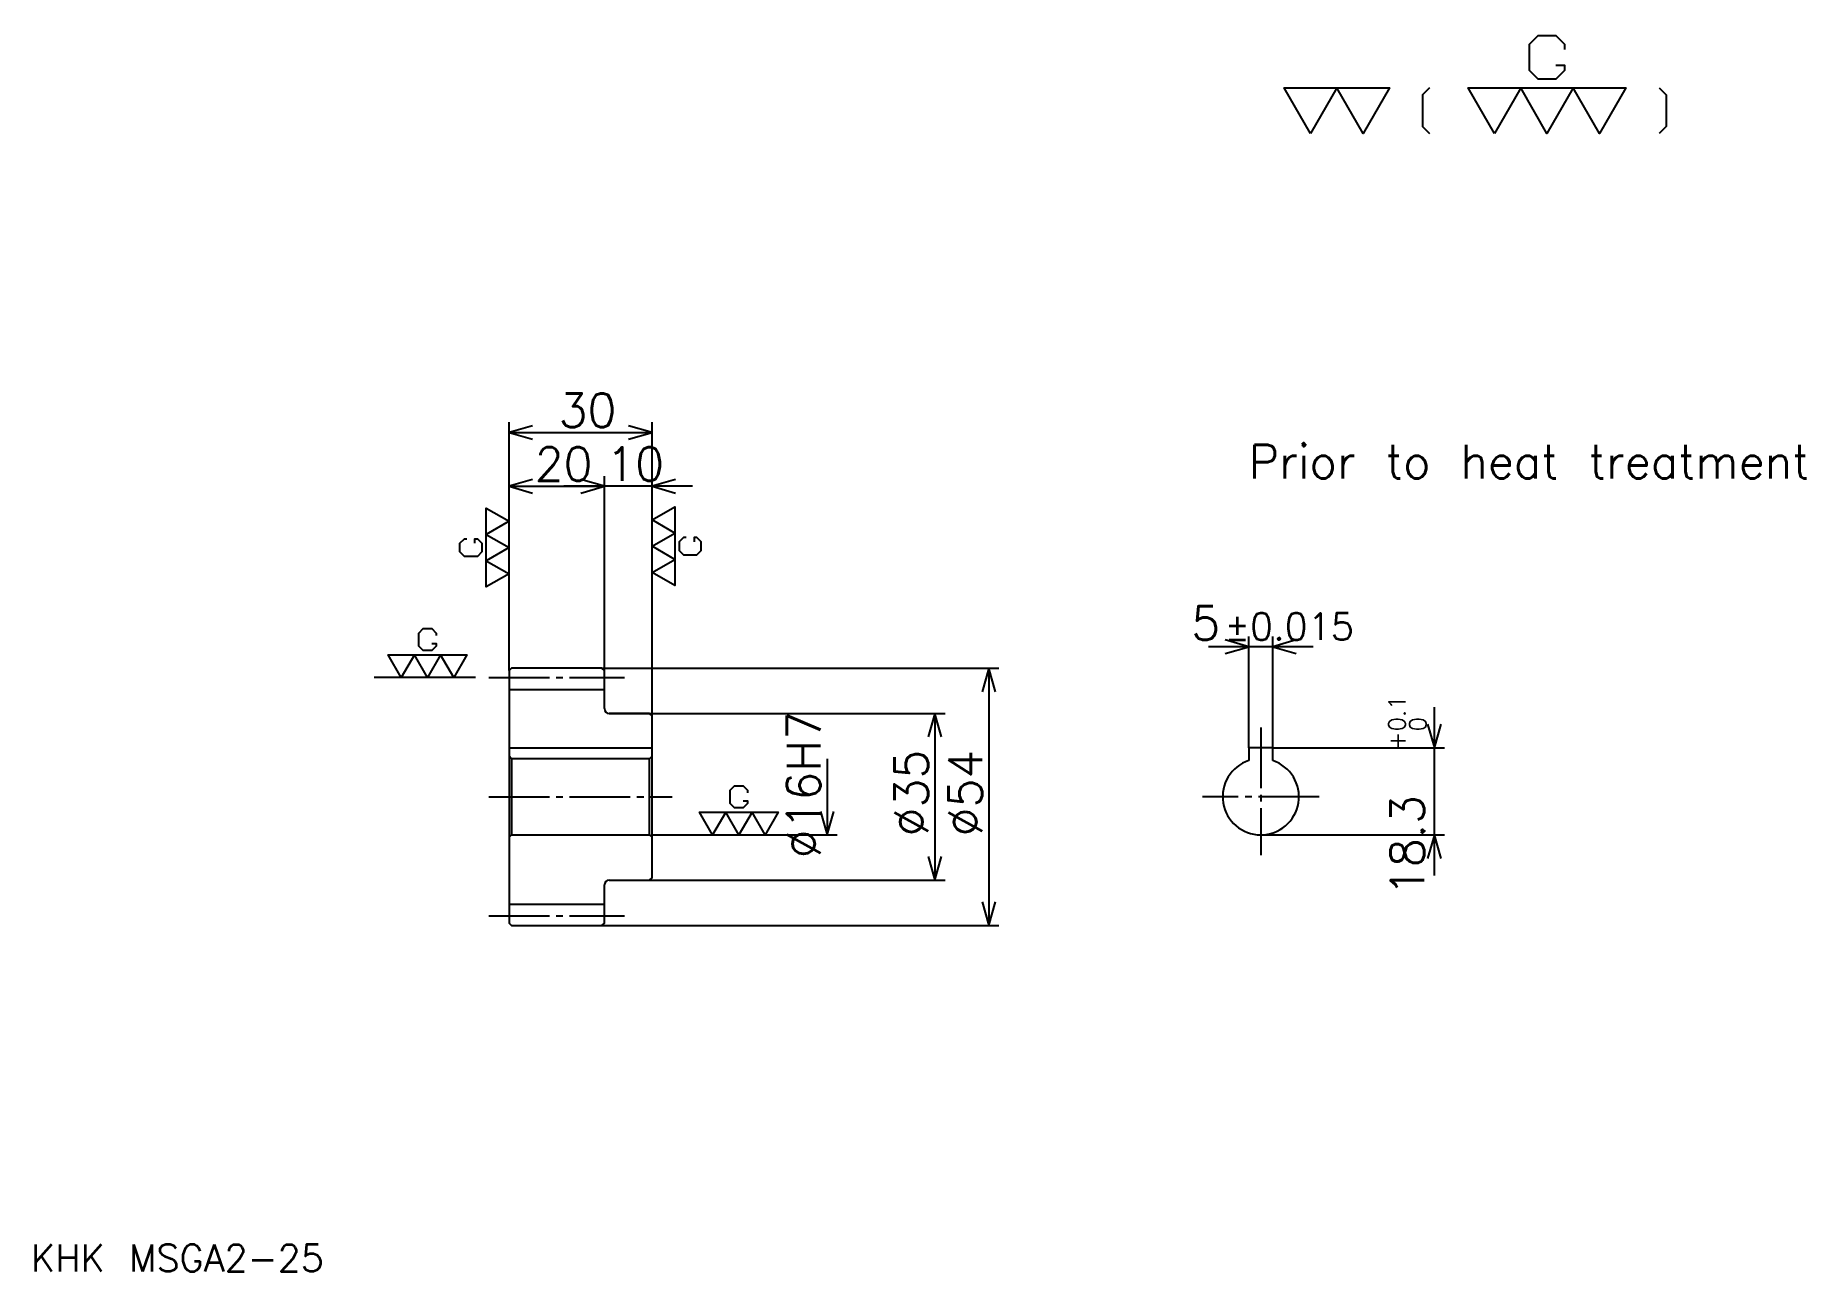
# Model space of a CAD drawing. Extents: x 15 to 387, y 16 to 275.
import ezdxf

# ---------------------------------------------------------------- set-up
doc = ezdxf.new("R2010")
doc.units = 0
doc.linetypes.add('DASHDOT', pattern=[16.95652, 12.717391, -1.413043, 1.413043, -1.413043])
doc.layers.get('0').update_dxf_attribs({"linetype": 'CONTINUOUS'})
doc.layers.add('DASHDOT', color=6, linetype='DASHDOT')
doc.styles.add('KANJI', font='TXT', dxfattribs={"bigfont": 'BIGFONT'})

msp = doc.modelspace()

# ---------------------------------------------------------------- linework, layer by layer
at = {"color": 5}
for p, q in [((114.456528, 142.163055), (114.456528, 193.739136)), ((144.456528, 142.163055), (144.456528, 193.739136)), ((114.456528, 191.619568), (144.456528, 191.619568)), ((134.456528, 142.163055), (134.456528, 182.434784)), ((114.456528, 180.315216), (134.456528, 180.315216)), ((152.934784, 180.315216), (125.978264, 180.315216)), ((269.67392, 125.463051), (269.67392, 148.778259)), ((274.67392, 125.463051), (274.67392, 148.778259)), ((283.152161, 146.658691), (261.195679, 146.658691)), ((114.456528, 141.663055), (114.456528, 142.163055)), ((133.956528, 142.163055), (144.456528, 142.163055)), ((134.456528, 141.663055), (134.456528, 142.163055)), ((144.456528, 142.163055), (217.228271, 142.163055)), ((144.456528, 132.163055), (144.456528, 142.163055)), ((215.108704, 142.163055), (215.108704, 88.163048)), ((308.586975, 98.684784), (308.586975, 133.941315)), ((135.456528, 132.663055), (144.456528, 132.663055)), ((144.456528, 132.663055), (205.92392, 132.663055)), ((203.804352, 132.663055), (203.804352, 97.663048)), ((181.195663, 123.163048), (181.195663, 107.163048)), ((274.67392, 125.463051), (310.706543, 125.463051)), ((144.456528, 107.163048), (183.315231, 107.163048)), ((272.17392, 107.163048), (310.706543, 107.163048)), ((135.456528, 97.663048), (144.456528, 97.663048)), ((144.456528, 97.663048), (205.92392, 97.663048)), ((133.956528, 88.163048), (144.456528, 88.163048)), ((144.456528, 88.163048), (217.228271, 88.163048))]:
    msp.add_line(p, q, dxfattribs=at)
at = {"color": 7}
msp.add_line((107.391312, 140.163055), (86.195656, 140.163055), dxfattribs=at)
at = {"color": 4}
for p, q in [((114.456528, 137.663055), (134.456528, 137.663055)), ((114.456528, 125.463051), (144.456528, 125.463051)), ((114.956528, 123.163048), (114.956528, 107.163048)), ((143.956528, 123.163048), (144.456528, 123.663048)), ((143.956528, 107.163048), (144.456528, 106.663048)), ((114.456528, 92.663048), (134.456528, 92.663048))]:
    msp.add_line(p, q, dxfattribs=at)
at = {"color": 7}
for points in [[(334.043488, 268.676086), (335.880432, 268.676086), (335.880432, 267.573914), (334.043488, 265.736969), (330.369568, 265.736969), (328.532623, 267.573914), (328.532623, 273.084778), (330.369568, 274.921753), (334.043488, 274.921753), (335.880432, 273.084778), (335.880432, 271.982605)], [(282.608704, 254.347824), (277.097839, 263.899994), (299.141296, 263.899994), (293.630432, 254.347824), (288.119568, 263.899994), (282.608704, 254.347824)], [(307.591309, 263.899994), (306.121735, 262.43042), (306.121735, 255.817383), (307.591309, 254.347824)], [(321.184784, 254.347824), (315.67392, 263.899994), (348.739136, 263.899994), (343.228271, 254.347824), (337.717407, 263.899994), (332.206543, 254.347824), (326.695648, 263.899994), (321.184784, 254.347824)], [(355.719574, 263.899994), (357.189148, 262.43042), (357.189148, 255.817383), (355.719574, 254.347824)], [(114.456528, 161.945648), (109.680443, 159.190216), (109.680443, 175.722839), (114.456528, 172.967392), (109.680443, 170.21196), (114.456528, 167.456528), (109.680443, 164.701096), (114.456528, 161.945648)], [(144.456528, 173.25), (149.23262, 176.005432), (149.23262, 159.472824), (144.456528, 162.228271), (149.23262, 164.983704), (144.456528, 167.739136), (149.23262, 170.494568), (144.456528, 173.25)], [(107.292397, 168.375), (107.292397, 169.293488), (107.843483, 169.293488), (108.761963, 168.375), (108.761963, 166.538055), (107.843483, 165.619568), (105.088051, 165.619568), (104.169571, 166.538055), (104.169571, 168.375), (105.088051, 169.293488), (105.639137, 169.293488)], [(151.620667, 169.576096), (151.06958, 169.576096), (150.151093, 168.657608), (150.151093, 166.820648), (151.06958, 165.902176), (153.825012, 165.902176), (154.743484, 166.820648), (154.743484, 168.657608), (153.825012, 169.576096), (153.273926, 169.576096), (153.273926, 168.657608)], [(98.277176, 147.327179), (99.195656, 147.327179), (99.195656, 146.776093), (98.277176, 145.857605), (96.440224, 145.857605), (95.521744, 146.776093), (95.521744, 149.531525), (96.440224, 150.450012), (98.277176, 150.450012), (99.195656, 149.531525), (99.195656, 148.980438)], [(91.847832, 140.163055), (89.0924, 144.939133), (105.625008, 144.939133), (102.869568, 140.163055), (100.114136, 144.939133), (97.358704, 140.163055), (94.603264, 144.939133), (91.847832, 140.163055)], [(163.603271, 114.327179), (164.521744, 114.327179), (164.521744, 113.776093), (163.603271, 112.857613), (161.766312, 112.857613), (160.847839, 113.776093), (160.847839, 116.531525), (161.766312, 117.450005), (163.603271, 117.450005), (164.521744, 116.531525), (164.521744, 115.980438)], [(157.17392, 107.163048), (154.418488, 111.939133), (170.951096, 111.939133), (168.195663, 107.163048), (165.440216, 111.939133), (162.684784, 107.163048), (159.929352, 111.939133), (157.17392, 107.163048)]]:
    msp.add_lwpolyline(points, dxfattribs=at)
at = {"color": 5}
for points in [[(119.402176, 193.032608), (114.456528, 191.619568), (119.402176, 190.206528)], [(139.51088, 190.206528), (144.456528, 191.619568), (139.51088, 193.032608)], [(119.402176, 181.728271), (114.456528, 180.315216), (119.402176, 178.902176)], [(129.51088, 178.902176), (134.456528, 180.315216), (129.51088, 181.728271)], [(129.51088, 178.902176), (134.456528, 180.315216), (129.51088, 181.728271)], [(149.402176, 181.728271), (144.456528, 180.315216), (149.402176, 178.902176)], [(264.728271, 145.245651), (269.67392, 146.658691), (264.728271, 148.071747)], [(279.619568, 148.071747), (274.67392, 146.658691), (279.619568, 145.245651)], [(216.521744, 137.217392), (215.108704, 142.163055), (213.695663, 137.217392)], [(205.217392, 127.717392), (203.804352, 132.663055), (202.391312, 127.717392)], [(307.17392, 130.408707), (308.586975, 125.463051), (310, 130.408707)], [(179.782623, 112.108704), (181.195663, 107.163048), (182.608704, 112.108704)], [(310, 102.2174), (308.586975, 107.163048), (307.17392, 102.2174)], [(202.391312, 102.608704), (203.804352, 97.663048), (205.217392, 102.608704)], [(213.695663, 93.108704), (215.108704, 88.163048), (216.521744, 93.108704)]]:
    msp.add_lwpolyline(points, dxfattribs=at)
at = {"color": 4}
for points in [[(134.456528, 133.663055), (134.456528, 141.663055), (133.956528, 142.163055), (114.956528, 142.163055), (114.456528, 141.663055), (114.456528, 106.663048)], [(135.456528, 97.663048), (143.956528, 97.663048), (144.456528, 98.163048), (144.456528, 132.163055), (143.956528, 132.663055), (135.456528, 132.663055)], [(114.456528, 106.663048), (114.956528, 107.163048), (143.956528, 107.163048), (143.956528, 123.163048), (114.956528, 123.163048), (114.456528, 123.663048)], [(274.67392, 122.76239), (274.67392, 125.463051), (269.67392, 125.463051), (269.67392, 122.76239)], [(114.456528, 106.663048), (114.456528, 88.663048), (114.956528, 88.163048), (133.956528, 88.163048), (134.456528, 88.663048), (134.456528, 96.663048)]]:
    msp.add_lwpolyline(points, dxfattribs=at)
for centre, radius, start, end in [((135.456528, 133.663055), 1, 180, 270), ((272.17392, 115.163048), 8, 108.20995733, 71.79004267), ((135.456528, 96.663048), 1, 90, 180)]:
    msp.add_arc(centre, radius, start, end, dxfattribs=at)
at = {"layer": 'DASHDOT', "color": 7}
for p, q in [((110.2174, 140.163055), (138.695663, 140.163055)), ((272.17392, 129.702179), (272.17392, 102.92392)), ((110.2174, 115.163048), (148.695663, 115.163048)), ((284.413055, 115.163048), (259.934784, 115.163048)), ((110.2174, 90.163048), (138.695663, 90.163048))]:
    msp.add_line(p, q, dxfattribs=at)

# ---------------------------------------------------------------- texts
at = {"color": 7, "style": 'KANJI'}
for s, height, p in [('30', 7.065217, (124.864136, 192.75)), ('20', 7.065217, (119.864136, 181.445648)), ('10', 7.065217, (134.864136, 181.445648)), ('Prior to heat treatment', 7.065217, (269.67392, 181.984787)), ('5', 7.065217, (257.589905, 148.071747)), ('%%p0.015', 5.652174, (264.583618, 148.071747)), ('KHK MSGA2-25', 5.652174, (14.130435, 15.543478))]:
    msp.add_text(s, height=height, dxfattribs=at).set_placement(p)
for s, height, p in [('0.1', 3.532609, (302.510864, 128.875168)), ('%%c16H7', 7.065217, (179.782623, 102.269028)), ('0', 3.532609, (306.891296, 128.875168)), ('+', 3.532609, (302.510864, 124.91864)), ('%%c35', 7.065217, (202.391312, 106.86142)), ('%%c54', 7.065217, (213.695663, 106.86142)), ('18.3', 7.065217, (306.467407, 94.337585))]:
    msp.add_text(s, height=height, rotation=90, dxfattribs=at).set_placement(p)

doc.saveas('drawing.dxf')
